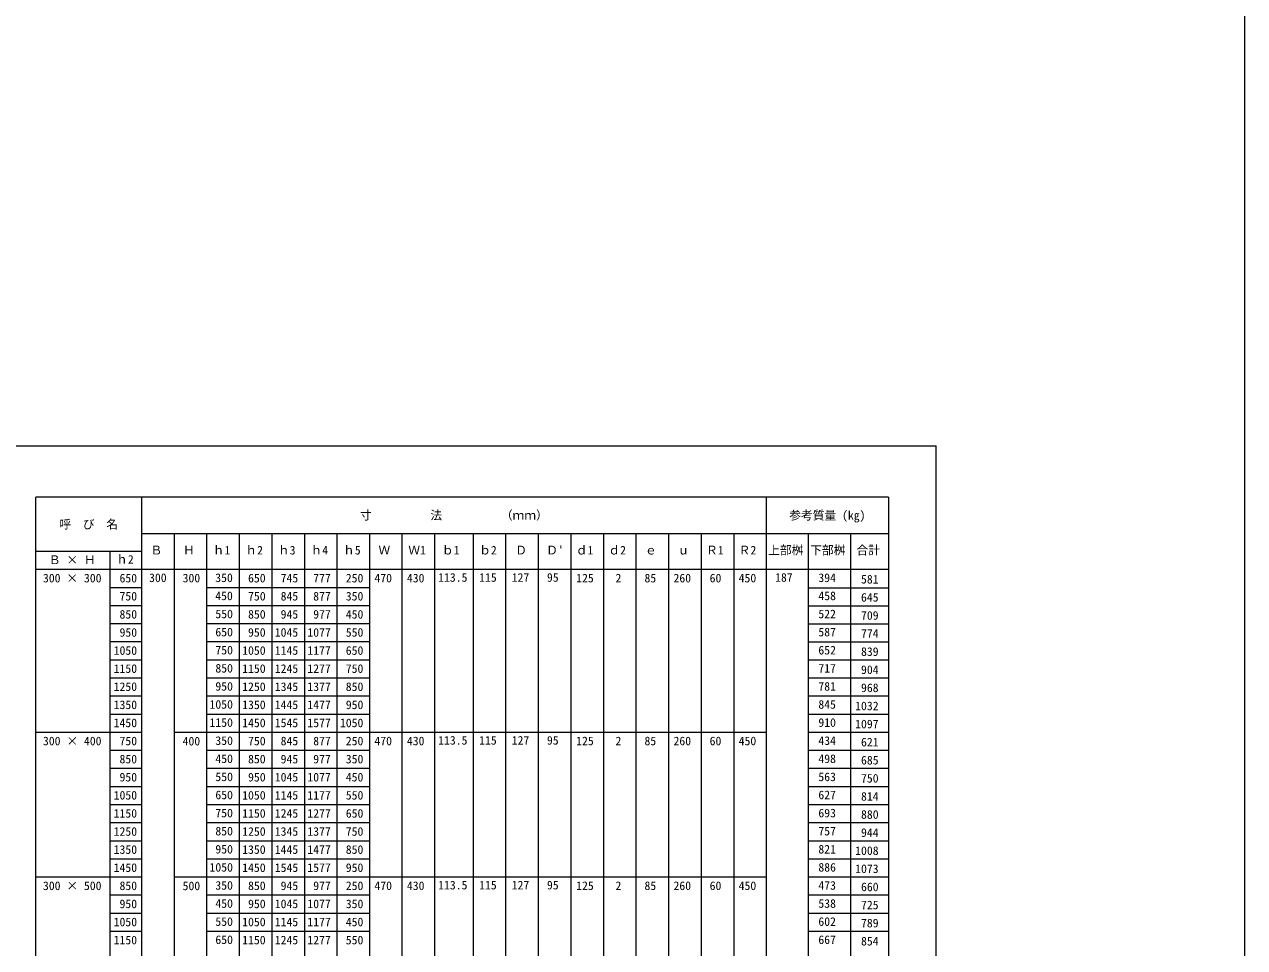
# Model space of a CAD drawing. Units: millimetres at full size; details may follow other scales. Extents: x 5964 to 125098, y -10801 to 28073.
# Drawn here: x 20840 to 25820, y 3053 to 6822 of the extents above; entities that cross this region are included whole.
import ezdxf
from ezdxf.enums import TextEntityAlignment as Align

# ---------------------------------------------------------------- set-up
doc = ezdxf.new("R2010")
doc.units = ezdxf.units.MM
doc.header["$LTSCALE"] = 19
doc.layers.add('0_2', color=7, linetype='Continuous', lineweight=20)
doc.layers.add('枠', color=5, linetype='Continuous', lineweight=5)
doc.styles.add('ＭＳ ゴシック', font='')
doc.styles.get('ＭＳ ゴシック').set_extended_font_data('MS Gothic')

msp = doc.modelspace()

# ---------------------------------------------------------------- linework, layer by layer
at = {"layer": '0_2'}
for p, q in [((24366.45, 4891.7), (20886.54, 4891.7)), ((20886.54, 1124.23), (20886.54, 4891.7)), ((21317.78, 4891.7), (21317.78, 1124.23)), ((23867.63, 4891.7), (23867.63, 1124.23)), ((24366.45, 4891.7), (24366.45, 1124.23)), ((21317.78, 4743.96), (24366.45, 4743.96)), ((21450.75, 4743.96), (21450.75, 1124.23)), ((21583.72, 4743.96), (21583.72, 1124.23)), ((21716.69, 4743.96), (21716.69, 1124.23)), ((21849.66, 4743.96), (21849.66, 1124.23)), ((21982.62, 4743.96), (21982.62, 1124.23)), ((22115.55, 4743.96), (22115.55, 1124.23)), ((22248.47, 4743.96), (22248.47, 1124.23)), ((22380.6, 4743.96), (22380.6, 1124.23)), ((22514.01, 4743.96), (22514.01, 1124.23)), ((22670.92, 4743.96), (22670.92, 1124.23)), ((22803.88, 4743.96), (22803.88, 1124.23)), ((22936.85, 4743.96), (22936.85, 1124.23)), ((23069.82, 4743.96), (23069.82, 1124.23)), ((23202.79, 4743.96), (23202.79, 1124.23)), ((23335.76, 4743.96), (23335.76, 1124.23)), ((23468.73, 4743.96), (23468.73, 1124.23)), ((23601.7, 4743.96), (23601.7, 1124.23)), ((23734.67, 4743.96), (23734.67, 1124.23)), ((24039.22, 4743.96), (24039.22, 1124.23)), ((24211.32, 4743.96), (24211.32, 1124.23)), ((21317.78, 4670.08), (20886.54, 4670.08)), ((21189.28, 4670.08), (21189.28, 1124.23)), ((24366.45, 4596.21), (20886.54, 4596.21)), ((21317.78, 4522.34), (21189.28, 4522.34)), ((22248.47, 4522.34), (21583.72, 4522.34)), ((24039.22, 4522.34), (24366.45, 4522.34)), ((21317.78, 4448.47), (21189.28, 4448.47)), ((22248.47, 4448.47), (21583.72, 4448.47)), ((24039.22, 4448.47), (24366.45, 4448.47)), ((21317.78, 4374.6), (21189.28, 4374.6)), ((22248.47, 4374.6), (21583.72, 4374.6)), ((24039.22, 4374.6), (24366.45, 4374.6)), ((21317.78, 4300.72), (21189.28, 4300.72)), ((22248.47, 4300.72), (21583.72, 4300.72)), ((24039.22, 4300.72), (24366.45, 4300.72)), ((21317.78, 4226.85), (21189.28, 4226.85)), ((22248.47, 4226.85), (21583.72, 4226.85)), ((24366.45, 4226.85), (24039.22, 4226.85)), ((21317.78, 4152.98), (21189.28, 4152.98)), ((22248.47, 4152.98), (21583.72, 4152.98)), ((24366.45, 4152.98), (24039.22, 4152.98)), ((21317.78, 4079.11), (21189.28, 4079.11)), ((22248.47, 4079.11), (21583.72, 4079.11)), ((24366.45, 4079.11), (24039.22, 4079.11)), ((21317.78, 4005.24), (21189.28, 4005.24)), ((22248.47, 4005.24), (21583.72, 4005.24)), ((24366.45, 4005.24), (24039.22, 4005.24)), ((21317.78, 3931.36), (20886.54, 3931.36)), ((21583.72, 3931.36), (21450.75, 3931.36)), ((23867.63, 3931.36), (21583.72, 3931.36)), ((24366.45, 3931.36), (24039.22, 3931.36)), ((21317.78, 3857.49), (21189.28, 3857.49)), ((22248.47, 3857.49), (21583.72, 3857.49)), ((24366.45, 3857.49), (24039.22, 3857.49)), ((21317.78, 3783.62), (21189.28, 3783.62)), ((22248.47, 3783.62), (21583.72, 3783.62)), ((24366.45, 3783.62), (24039.22, 3783.62)), ((21317.78, 3709.75), (21189.28, 3709.75)), ((22248.47, 3709.75), (21583.72, 3709.75)), ((24366.45, 3709.75), (24039.22, 3709.75)), ((21317.78, 3635.88), (21189.28, 3635.88)), ((22248.47, 3635.88), (21583.72, 3635.88)), ((24366.45, 3635.88), (24039.22, 3635.88)), ((21317.78, 3562), (21189.28, 3562)), ((22248.47, 3562), (21583.72, 3562)), ((24366.45, 3562), (24039.22, 3562)), ((21317.78, 3488.13), (21189.28, 3488.13)), ((22248.47, 3488.13), (21583.72, 3488.13)), ((24366.45, 3488.13), (24039.22, 3488.13)), ((21317.78, 3414.26), (21189.28, 3414.26)), ((22248.47, 3414.26), (21583.72, 3414.26)), ((24366.45, 3414.26), (24039.22, 3414.26)), ((21317.78, 3340.39), (20886.54, 3340.39)), ((21583.72, 3340.39), (21450.75, 3340.39)), ((23867.63, 3340.39), (21583.72, 3340.39)), ((24366.45, 3340.39), (24039.22, 3340.39)), ((21317.78, 3266.52), (21189.28, 3266.52)), ((22248.47, 3266.52), (21583.72, 3266.52)), ((24366.45, 3266.52), (24039.22, 3266.52)), ((21317.78, 3192.64), (21189.28, 3192.64)), ((22248.47, 3192.64), (21583.72, 3192.64)), ((24366.45, 3192.64), (24039.22, 3192.64)), ((21317.78, 3118.77), (21189.28, 3118.77)), ((22248.47, 3118.77), (21583.72, 3118.77)), ((24366.45, 3118.77), (24039.22, 3118.77))]:
    msp.add_line(p, q, dxfattribs=at)
at = {"layer": '枠', "lineweight": 20}
for p, q in [((25819.84, 13380.51), (25819.84, -6940.1)), ((16561.67, 5101.59), (24561.67, 5101.59)), ((24561.67, -412.69), (24561.67, 5101.59))]:
    msp.add_line(p, q, dxfattribs=at)

# ---------------------------------------------------------------- texts
at = {"layer": '0_2', "style": 'ＭＳ ゴシック'}
for s, p in [('寸\u3000\u3000\u3000\u3000\u3000法\u3000\u3000\u3000\u3000\u3000（ｍｍ）', (22592.71, 4817.83)), ('参考質量 (kg)', (24117.04, 4817.83)), ('呼\u3000び\u3000名', (21102.16, 4780.89))]:
    msp.add_text(s, height=35.13, dxfattribs=at).set_placement(p, align=Align.MIDDLE_CENTER)
for s, p in [('Ｂ', (21354.72, 4647.22)), ('Ｈ', (21487.69, 4647.22)), ('ｈ1', (21608.72, 4647.22)), ('ｈ2', (21741.69, 4647.22)), ('ｈ3', (21874.66, 4647.22)), ('ｈ4', (22007.63, 4647.22)), ('ｈ5', (22140.55, 4647.22)), ('Ｗ', (22285.01, 4647.22)), ('Ｗ1', (22406.79, 4647.22)), ('ｂ1', (22543.71, 4647.22)), ('ｂ2', (22695.92, 4647.22)), ('Ｄ', (22843.14, 4647.22)), ("Ｄ'", (22969.56, 4647.22)), ('ｄ1', (23090.2, 4647.22)), ('ｄ2', (23223.17, 4647.22)), ('ｅ', (23372.7, 4647.22)), ('ｕ', (23505.67, 4647.22)), ('Ｒ1', (23622.08, 4647.22)), ('Ｒ2', (23755.05, 4647.22)), ('上部桝', (23875.47, 4647.1)), ('下部桝', (24047.05, 4647.1)), ('合計', (24236.01, 4647.1)), (' Ｂ × Ｈ', (20915.7, 4607.78)), ('ｈ2', (21214.29, 4609.84)), ('300 × 300', (20915.7, 4533.28)), (' 650', (21204.27, 4533.28)), ('300', (21348.8, 4534.75)), (' 300', (21461.82, 4533.42)), (' 350', (21595, 4534.7)), (' 650', (21728.87, 4533.28)), (' 745', (21861.84, 4533.28)), (' 777', (21994.8, 4533.28)), (' 250', (22127.73, 4533.28)), ('470', (22268.45, 4533.37)), ('430', (22400.98, 4533.37)), ('113.5', (22528.58, 4535.93)), ('115', (22695.92, 4535.93)), ('127', (22828.89, 4535.93)), ('95', (22972.55, 4535.93)), ('125', (23091.93, 4533.37)), ('2', (23252.28, 4533.37)), ('85', (23370.7, 4533.37)), ('260', (23489.11, 4533.37)), ('60', (23636.64, 4533.37)), ('450', (23755.05, 4533.37)), ('187', (23903.72, 4535.93)), ('394', (24080.29, 4534.7)), (' 750', (21204.27, 4459.41)), (' 450', (21595, 4460.83)), (' 750', (21728.87, 4459.41)), (' 845', (21861.83, 4459.41)), (' 877', (21994.8, 4459.41)), (' 350', (22127.73, 4459.41)), ('458', (24080.29, 4460.83)), (' 550', (21595.44, 4386.96)), ('522', (24080.29, 4386.96)), (' 850', (21204.27, 4385.54)), (' 850', (21728.87, 4385.54)), (' 945', (21861.83, 4385.54)), (' 977', (21994.8, 4385.54)), (' 450', (22127.73, 4385.53)), (' 950', (21204.27, 4311.66)), (' 650', (21595.44, 4313.09)), (' 950', (21728.87, 4311.66)), ('1045', (21861.83, 4311.66)), ('1077', (21994.8, 4311.66)), (' 550', (22127.73, 4311.66)), ('587', (24080.29, 4313.09)), ('1050', (21204.27, 4237.79)), (' 750', (21595.44, 4239.22)), ('1050', (21728.87, 4237.79)), (' 650', (22127.73, 4237.79)), ('652', (24080.29, 4239.22)), ('1145', (21861.83, 4237.79)), ('1177', (21994.8, 4237.79)), ('1150', (21204.27, 4163.92)), (' 850', (21595.44, 4165.34)), ('1150', (21728.87, 4163.92)), ('1245', (21861.83, 4163.92)), ('1277', (21994.8, 4163.92)), (' 750', (22127.73, 4163.91)), ('717', (24080.29, 4165.34)), ('1250', (21204.27, 4090.05)), (' 950', (21595.44, 4091.47)), ('1250', (21728.87, 4090.05)), ('1345', (21861.83, 4090.05)), ('1377', (21994.8, 4090.05)), (' 850', (22127.73, 4090.04)), ('781', (24080.29, 4091.47)), ('1350', (21204.27, 4016.18)), ('1050', (21595.44, 4017.6)), ('1350', (21728.87, 4016.18)), ('1445', (21861.83, 4016.18)), ('1477', (21994.8, 4016.18)), (' 950', (22127.73, 4016.16)), ('845', (24080.29, 4017.6)), ('1450', (21204.27, 3942.3)), ('1150', (21595.44, 3943.73)), ('1450', (21728.86, 3942.3)), ('1545', (21861.83, 3942.3)), ('1577', (21994.8, 3942.3)), ('1050', (22127.73, 3942.29)), ('910', (24080.29, 3943.73)), ('300 × 400', (20915.7, 3868.43)), (' 750', (21204.27, 3868.43)), (' 400', (21461.82, 3867.72)), (' 350', (21595.44, 3869.86)), (' 750', (21728.87, 3868.43)), (' 845', (21861.83, 3868.43)), (' 877', (21994.8, 3868.43)), (' 250', (22127.73, 3868.43)), ('470', (22268.45, 3868.53)), ('430', (22400.98, 3868.53)), ('113.5', (22528.58, 3871.09)), ('115', (22695.92, 3871.09)), ('127', (22828.89, 3871.09)), ('95', (22972.55, 3871.09)), ('125', (23091.93, 3868.53)), ('2', (23252.28, 3868.53)), ('85', (23370.7, 3868.53)), ('260', (23489.11, 3868.53)), ('60', (23636.64, 3868.53)), ('450', (23755.05, 3868.53)), ('434', (24080.29, 3869.86)), (' 850', (21204.27, 3794.56)), (' 450', (21595.44, 3795.98)), (' 850', (21728.87, 3794.56)), (' 945', (21861.83, 3794.56)), (' 977', (21994.8, 3794.56)), (' 350', (22127.73, 3794.56)), ('498', (24080.29, 3795.98)), (' 950', (21204.27, 3720.69)), (' 550', (21595.44, 3722.11)), (' 950', (21728.87, 3720.69)), ('1045', (21861.83, 3720.69)), ('1077', (21994.8, 3720.69)), (' 450', (22127.73, 3720.68)), ('563', (24080.29, 3722.11)), ('1050', (21204.27, 3646.82)), (' 650', (21595.44, 3648.24)), ('1050', (21728.87, 3646.82)), ('1145', (21861.83, 3646.82)), ('1177', (21994.8, 3646.82)), (' 550', (22127.73, 3646.81)), ('627', (24080.29, 3648.24)), ('1150', (21204.27, 3572.94)), (' 750', (21595.44, 3574.37)), ('1150', (21728.87, 3572.94)), ('1245', (21861.83, 3572.94)), ('1277', (21994.8, 3572.94)), (' 650', (22127.73, 3572.94)), ('693', (24080.29, 3574.37)), ('1250', (21204.27, 3499.07)), (' 850', (21595.44, 3500.5)), ('1250', (21728.87, 3499.07)), ('1345', (21861.83, 3499.07)), ('1377', (21994.8, 3499.07)), (' 750', (22127.73, 3499.06)), ('757', (24080.29, 3500.5)), ('1350', (21204.27, 3425.2)), (' 950', (21595.44, 3426.62)), ('1350', (21728.87, 3425.2)), ('1445', (21861.83, 3425.2)), ('1477', (21994.8, 3425.2)), (' 850', (22127.73, 3425.19)), ('821', (24080.29, 3426.63)), ('1450', (21204.27, 3351.33)), ('1050', (21595.44, 3352.75)), ('1450', (21728.86, 3351.33)), ('1545', (21861.83, 3351.33)), ('1577', (21994.8, 3351.33)), (' 950', (22127.73, 3351.32)), ('886', (24080.29, 3352.75)), ('300 × 500', (20915.7, 3277.45)), (' 850', (21204.27, 3277.46)), (' 500', (21461.82, 3276.97)), (' 350', (21595.44, 3278.88)), (' 850', (21728.87, 3277.46)), (' 945', (21861.83, 3277.46)), (' 977', (21994.8, 3277.46)), (' 250', (22127.73, 3277.46)), ('470', (22268.45, 3277.55)), ('430', (22400.98, 3277.55)), ('113.5', (22528.58, 3280.11)), ('115', (22695.92, 3280.11)), ('127', (22828.89, 3280.11)), ('95', (22972.55, 3280.11)), ('125', (23091.93, 3277.55)), ('2', (23252.28, 3277.55)), ('85', (23370.7, 3277.55)), ('260', (23489.11, 3277.55)), ('60', (23636.64, 3277.55)), ('450', (23755.05, 3277.55)), ('473', (24080.29, 3278.88)), (' 950', (21204.27, 3203.58)), (' 450', (21595.44, 3205.01)), (' 950', (21728.87, 3203.58)), ('1045', (21861.83, 3203.58)), ('1077', (21994.8, 3203.58)), (' 350', (22127.73, 3203.58)), ('538', (24080.29, 3205.01)), ('1050', (21204.27, 3129.71)), (' 550', (21595.44, 3131.14)), ('1050', (21728.87, 3129.71)), ('1145', (21861.83, 3129.71)), ('1177', (21994.8, 3129.71)), (' 450', (22127.73, 3129.71)), ('602', (24080.29, 3131.14)), ('1150', (21204.27, 3055.84)), (' 650', (21595.44, 3057.27)), ('1150', (21728.87, 3055.84)), ('1245', (21861.83, 3055.84)), ('1277', (21994.8, 3055.84)), (' 550', (22127.73, 3055.83)), ('667', (24080.29, 3057.27))]:
    msp.add_text(s, height=35.13, dxfattribs=at).set_placement(p, align=Align.BOTTOM_LEFT)
for s, p in [('581', (24326.09, 4556.83)), ('645', (24326.09, 4482.96)), ('709', (24326.09, 4409.09)), ('774', (24326.09, 4335.22)), ('839', (24326.09, 4261.34)), ('904', (24326.09, 4187.47)), ('968', (24326.09, 4113.6)), ('1032', (24326.09, 4039.73)), ('1097', (24326.09, 3965.86)), ('621', (24326.09, 3891.98)), ('685', (24326.09, 3818.11)), ('750', (24326.09, 3744.24)), ('814', (24326.09, 3670.37)), ('880', (24326.09, 3596.5)), ('944', (24326.09, 3522.62)), ('1008', (24326.09, 3448.75)), ('1073', (24326.09, 3374.88)), ('660', (24326.09, 3301.01)), ('725', (24326.09, 3227.14)), ('789', (24326.09, 3153.27)), ('854', (24326.09, 3079.39))]:
    msp.add_text(s, height=35.13, dxfattribs=at).set_placement(p, align=Align.MIDDLE_RIGHT)

doc.saveas('drawing.dxf')
